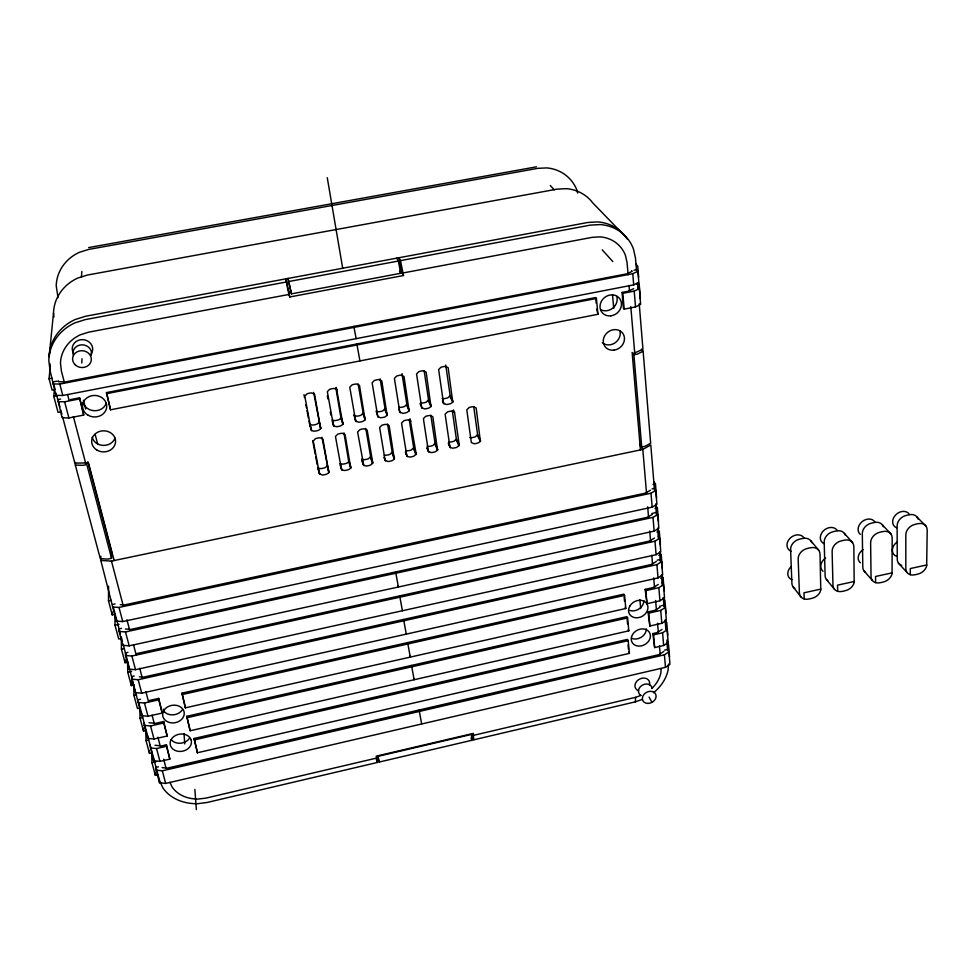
<?xml version="1.0" encoding="UTF-8"?>
<svg xmlns="http://www.w3.org/2000/svg" width="976" height="976" viewBox="0 0 976 976"><rect width="100%" height="100%" fill="white"/><g stroke="black" fill="none" stroke-linecap="round" stroke-linejoin="round"><path stroke-width="1.46" d="M652.09 488.866L654.347 488.378L655.774 490.44L656.909 504.348L652.163 507.166L122.756 621.566L116.315 621.102L100.809 560.456L100.857 556.149M910.291 574.718A9.711 7.515 -38.3 0 1 905.826 568.666L905.813 534.836A9.833 7.674 -39.3 0 1 912.523 525.234A23.607 18.373 -39 0 1 920.551 523.441A9.833 7.674 -39.3 0 1 927.2 530.041L926.663 566.031A9.711 7.515 -38.4 0 1 920.344 573.229A23.509 18.263 -38.7 0 1 912.438 575.035L910.291 574.718L910.303 568.557L926.822 564.933M75.445 462.417L75.311 465.04L100.308 558.662L107.775 559.102L111.532 558.321L111.545 552.013M114.948 614.307L112.24 614.88L112.252 611.976M110.52 409.81L106.482 392.596L595.689 297.546L596.421 298.449L597.922 314.296L110.52 409.81L106.482 392.596M112.24 614.88L108.482 600.85L108.568 586.198M56.889 395.878L62.11 417.765L68.906 417.96L83.716 415.056L79.568 397.818L70.455 399.587M83.716 415.056L79.568 397.818M81.789 363.011L81.996 358.753M472.091 735.184L473.714 739.832L635.352 701.842L635.608 697.328L640.903 695.473M81.459 277.16L81.789 271.45M661.155 668.523L660.862 673.013A30.085 24.144 -28.2 0 1 651.809 688.47M668.511 664.095L668.096 670.122A39.504 31.744 -28.2 0 1 653.493 692.753M58.523 380.86L58.45 381.726L65.66 381.872L626.787 273.841L632.228 271.34L631.594 270.657M634.022 270.193L636.45 269.718L637.926 271.316L638.841 282.479L633.692 284.87L62.818 395.487L55.974 395.329L56.144 393.279M60.988 411.86L58.084 412.433L53.79 396.415L54.436 389.058M55.974 395.329L49.959 370.136L48.8 360.181A48.702 43.786 3.9 0 1 74.798 322.922L85.302 319.591L286.724 281.918L289.787 296.972L403.491 275.537L400.489 260.629L398.989 257.725L400.953 270.584L403.491 275.537M55.022 389.546L52.106 390.107L49.056 378.761L50.215 366.854M625.677 236.851L592.761 202.898A42.139 38.65 -43.4 0 0 566.348 188.661L557.064 189.137L87.376 275.049L77.641 278.111A45.213 41.126 6.7 0 0 53.509 312.93L49.154 356.667A48.446 43.591 4.1 0 1 75.006 319.579L85.461 316.273L587.833 222.467L597.727 221.918A45.018 40.699 -42 0 1 627.202 239.035M309.831 425.048L311.637 430.611L314.113 431.185A14.701 13.274 -14.5 0 0 318.566 430.282L320.665 428.781L313.601 392.389M320.665 428.781L314.565 394.182L311.588 392.913A14.75 13.371 -14.3 0 0 307.074 393.804L304.768 396.134L311.173 429.94M319.933 474.482L317.749 467.431L319.481 473.836L322.373 475.019A14.494 12.895 -15.2 0 0 326.765 474.116L328.827 472.64L321.958 437.285M332.352 421.803L333.926 426.109L336.391 426.683A14.64 13.237 -16.4 0 0 340.819 425.792L342.918 424.292L340.978 418.24L335.866 387.875M328.827 472.64L322.897 439.005L319.969 437.773A14.542 12.993 -15.1 0 0 315.529 438.675L313.259 440.957L319.481 473.836M342.918 424.292L336.305 387.399M340.307 465.491L341.893 469.956L344.321 470.493A14.445 12.859 -16.8 0 0 348.688 469.59L350.75 468.126L348.774 461.794L343.918 432.844M353.629 414.946L356.496 416.191A14.469 13.115 -18.1 0 0 360.876 415.3L363.145 413.043L358.131 383.873M350.75 468.126L345.077 434.503L342.173 433.283A14.494 12.956 -16.7 0 0 337.745 434.174L335.463 436.455L341.441 469.31M365.073 419.826L359.473 385.276L356.545 383.995A14.64 13.286 -18.2 0 0 352.08 384.886L349.774 387.204L355.667 420.973L358.57 422.205A14.591 13.2 -18.3 0 0 362.987 421.315L365.073 419.826L362.95 413.824M363.755 465.442L357.594 431.965L359.863 429.696A14.445 12.92 -18.4 0 1 364.268 428.806L367.147 430.026L372.783 462.844L370.526 465.088A14.396 12.822 -18.5 0 1 366.171 465.979L363.755 465.442L361.681 459.135L364.072 459.684A14.274 12.749 -18.4 0 0 368.391 458.793L370.624 456.573L365.78 428.415M375.98 411.201L378.395 411.774A14.42 13.066 -20.1 0 0 382.763 410.896L385.032 408.639L380.115 378.786M387.13 415.373L381.787 380.86L378.883 379.579A14.591 13.249 -20.2 0 0 374.442 380.457L372.124 382.775L377.773 416.508L380.652 417.752A14.542 13.152 -20.2 0 0 385.044 416.862L387.13 415.373L384.837 409.432M384.263 455.121L385.654 455.243A14.225 12.712 -20 0 0 389.949 454.365L392.193 452.144L387.557 423.999M398.806 407.248L400.209 407.395A14.372 13.03 -22 0 0 404.552 406.516L406.821 404.259L402.002 373.686M394.328 459.147L389.131 425.573L386.276 424.34A14.396 12.883 -20.1 0 0 381.897 425.231L379.615 427.5L385.105 460.306L387.936 461.502A14.347 12.786 -20.1 0 0 392.267 460.599L394.328 459.147L391.998 452.913M409.103 410.945L404.003 376.455L401.124 375.162A14.555 13.2 -22.2 0 0 396.695 376.041L394.389 378.359L399.782 412.067L402.637 413.312A14.494 13.115 -22.1 0 0 407.016 412.433L409.103 410.945L406.614 405.04M405.772 450.692L407.151 450.827A14.189 12.664 -21.7 0 0 411.433 449.948L413.665 447.728L409.237 419.607M420.534 402.881L421.925 403.015A14.335 12.981 -23.9 0 0 426.244 402.149L428.525 399.892L424.133 370.734M405.345 452.12L407.224 456.487L409.603 457.024A14.298 12.749 -21.8 0 0 413.922 456.146L416.179 453.913L410.03 418.753M430.977 406.528L426.134 372.063L423.279 370.782A14.506 13.152 -24.2 0 0 418.863 371.649L416.545 373.967L421.705 407.651L424.536 408.895A14.457 13.066 -24 0 0 428.891 408.017L430.977 406.528L428.318 400.685M427.183 446.3L428.562 446.422A14.14 12.627 -23.3 0 0 432.819 445.544L435.064 443.336L430.831 415.239M442.165 398.525L443.555 398.672A14.298 12.932 -25.8 0 0 447.862 397.805L450.131 395.548L445.751 365.024M437.541 450.241L432.832 416.715L430.013 415.483A14.311 12.786 -23.5 0 0 425.67 416.362L423.389 418.631L428.403 451.388L431.185 452.583A14.262 12.7 -23.4 0 0 435.479 451.693L437.541 450.241L434.857 444.104M452.754 402.136L448.155 367.696L445.324 366.415A14.469 13.103 -26.1 0 0 440.932 367.281L438.614 369.587L443.531 403.247L446.337 404.491A14.42 13.017 -25.8 0 0 450.68 403.613L452.754 402.136L449.924 396.341M448.509 441.908L449.875 442.043A14.103 12.578 -24.9 0 0 454.121 441.176L456.365 438.968L452.327 410.884M448.252 443.299L450.326 447.606L452.669 448.143A14.225 12.651 -25 0 0 456.951 447.264L459.22 445.044L454.535 412.311L453.401 409.969M469.749 437.553L471.103 437.675A14.079 12.529 -26.5 0 0 475.336 436.809L477.581 434.601L473.738 406.541M480.387 441.408L476.154 407.931L473.397 406.699A14.237 12.688 -26.8 0 0 469.078 407.578L466.796 409.835L471.335 442.543L474.08 443.738A14.189 12.603 -26.5 0 0 478.338 442.86L480.387 441.408L477.374 435.369M318.908 422.681L316.834 424.17A14.567 13.176 -14.3 0 1 312.418 425.06L309.953 424.487L311.637 430.611M340.978 418.24L338.904 419.729A14.518 13.152 -16.2 0 1 334.5 420.607L332.06 420.034M327.033 466.26L324.984 467.711A14.372 12.81 -15.1 0 1 320.628 468.614L318.2 468.077M348.774 461.794L346.724 463.246A14.323 12.786 -16.7 0 1 342.393 464.137L339.99 463.6L341.893 469.956M158.405 766.819L156.038 767.368L156.148 770.162L159.527 782.764L165.676 783.435L665.461 667.352L669.939 664.314L668.926 651.809L667.535 649.443L664.68 650.101M156.148 770.162L162.321 770.808L664.424 654.823L668.926 651.809M663.839 651.443L659.105 654.615L167.299 768.149L162.114 767.612M662.009 629.447L657.238 632.582L652.822 633.595L654.652 647.564L663.656 645.49L668.157 642.489L667.133 629.788L665.73 627.47M652.822 633.595L653.554 634.851L662.594 632.777L667.133 629.788M659.556 606.145L660.154 607.121L655.347 610.232L648.003 611.891L649.857 626.031L661.813 623.31L666.352 620.333L665.303 607.45L663.912 605.169L661.008 605.815M648.003 611.891L648.735 613.123L660.74 610.403L665.303 607.45M658.275 584.453L653.42 587.528L645.136 589.382L647.015 603.705L659.935 600.789L664.522 597.849L663.46 584.758L662.057 582.513M645.136 589.382L645.868 590.59L658.849 587.686L663.46 584.758M134.224 676.002L131.784 676.539L131.833 679.174L135.432 692.618L141.74 693.18L658.031 577.914L662.667 575.01L661.582 561.725L660.166 559.529L657.226 560.175M131.833 679.174L138.177 679.723L656.933 564.616L661.582 561.725M656.36 561.444L651.456 564.47L143.35 677.161L139.361 676.819M127.941 652.371L125.477 652.907L125.514 655.506L129.161 669.158L135.518 669.695L656.104 554.697L660.776 551.83L659.678 538.325L658.263 536.178M654.408 538.069L649.467 541.07L137.128 653.481M125.514 655.506L131.894 656.018L654.981 541.18L659.678 538.325M121.549 628.361L119.06 628.898L119.084 631.448L122.793 645.331L129.186 645.831L654.152 531.115L658.861 528.284L657.739 514.572L656.311 512.461L652.956 513.193M119.084 631.448L125.501 631.936L653.005 517.39L657.739 514.572M112.545 606.987L119.011 607.438L651.004 493.222L655.774 490.44M650.431 490.233L645.404 493.148L124.355 604.949L120.28 604.669M641.378 349.079L643.123 351.201L637.389 354.093L633.9 354.788L632.009 352.446M633.668 288.689L628.263 291.226L622.054 292.434L623.42 308.245L624.189 309.148L635.522 306.928L640.622 304.366L639.341 288.689L637.865 287.054M640.439 449.912L632.253 353.922L642.952 349.298L639.231 303.756M622.054 292.434L622.822 293.312L634.205 291.104L639.341 288.689M52.924 383.922L59.792 384.068L632.765 273.695L637.926 271.316M635.352 701.842L642.269 699.414M473.714 739.832L473.348 733.403L376.211 756.168L376.565 758.084L206.034 798.087L198.555 799.039A32.123 25.644 -11.2 0 1 171.983 786.79L169.983 782.313M473.641 735.318L635.608 697.328M376.565 758.084L377.2 762.512L207.034 802.492L197.664 803.699A42.163 33.696 -11.1 0 1 162.76 787.669L160.113 781.8M379.078 762.085L471.884 740.272L471.408 734.452L378.139 756.315L379.078 762.085L377.871 757.291M157.892 774.737L155.355 775.322L151.988 762.768L155.818 761.89M150.121 745.2L153.635 760.719L159.942 761.378L169.848 759.096L166.42 744.81L161.455 745.945L155.038 745.261M197.433 752.752L629.41 653.371L628.202 640.646L627.507 639.39L194.102 738.478L197.433 752.752L194.102 738.478M150.219 747.909L156.55 748.555L166.493 746.274L166.42 744.81M194.212 739.93L628.202 640.646M145.741 730.182L146.071 740.674L149.487 753.423L152.049 752.825M144.106 722.679L144.192 725.351L150.56 725.973L163.773 722.972L163.7 721.52L155.635 723.35L149.06 722.728M186.892 717.738L627.592 617.906L628.812 630.825L190.161 730.756L186.782 716.299L626.897 616.661L627.592 617.906M139.775 707.624L140.056 718.226L143.521 731.17L146.107 730.585M146.071 740.674L148.645 740.089M144.192 725.351L147.669 738.368L154.013 739.003L167.164 736.002L163.7 721.52M123.147 644.123L141.593 715.652L147.986 716.262L162.211 713.053L158.71 698.389L149.596 700.426M185.403 707.82L625.811 608.487L624.567 595.372L623.859 594.152L181.987 693.167L185.403 707.82L181.987 693.167M140.056 718.226L142.655 717.641M140.068 707.99L137.47 708.576L133.944 695.424L136.555 694.839M660.728 578.256L663.094 577.719L664.156 590.748M137.994 699.792L140.471 699.243M138.067 702.439L144.472 703.013L158.771 699.816L158.71 698.389M182.085 694.583L624.567 595.372M127.575 661.716L127.734 672.244L131.309 685.616L133.944 685.03M121.329 637.682L121.427 649.138L125.062 662.728L127.722 662.143M127.734 672.244L131.687 671.378M658.837 555.332L661.228 554.807L662.301 568.032M121.427 649.138L124.086 648.564M656.933 532.066L659.337 531.542L660.423 544.962M892.198 572.839L875.557 576.474L875.618 582.648L877.79 582.965A23.546 18.434 -37.8 0 0 885.757 581.147A9.723 7.576 -37.5 0 0 892.052 573.925L892.174 537.898A9.845 7.747 -38.4 0 0 885.391 531.31A23.644 18.556 -38.1 0 0 877.302 533.116A9.845 7.747 -38.3 0 0 870.629 542.741L871.043 576.596A9.723 7.588 -37.4 0 0 875.618 582.648M854.305 581.476L837.53 585.149L837.676 591.322L839.872 591.639A23.595 18.605 -36.7 0 0 847.888 589.797A9.736 7.649 -36.4 0 0 854.171 582.574L853.841 546.511A9.858 7.82 -37.4 0 0 846.9 539.911A23.68 18.739 -37 0 0 838.738 541.741A9.858 7.832 -37.3 0 0 832.125 551.379L832.967 585.271A9.736 7.662 -36.3 0 0 837.676 591.322M820.889 589.089L804.004 592.798L804.212 598.971L806.444 599.276A23.631 18.764 -35.7 0 0 814.509 597.434A9.748 7.723 -35.4 0 0 820.767 590.187L820.035 554.1A9.87 7.893 -36.3 0 0 812.959 547.512A23.717 18.898 -36 0 0 804.749 549.342A9.87 7.893 -36.2 0 0 798.173 559.004L799.405 592.92A9.76 7.723 -35.3 0 0 804.212 598.971M121.378 638.438L118.706 639.012L115.009 625.201L119.035 624.335M654.981 508.435L657.409 507.91L658.519 521.538M112.545 604.486L115.046 603.949M108.482 600.85L111.191 600.264M653.017 484.438L655.457 483.913L656.58 497.76M639.487 443.885L641.72 447.008L645.112 446.3L650.65 443.226L643.123 351.201M100.809 560.456L111.471 561.102L642.818 449.411L650.797 444.995L654.506 490.33M62.635 417.106L74.847 463.088L88.523 462.966L114.155 560.541M53.79 396.415L56.706 395.853M636.535 283.894L639.134 283.394L640.415 299.083M57.962 399.587L60.658 399.062M57.804 401.648L64.623 401.807L79.52 398.916M106.469 393.682L596.421 298.449M49.056 378.761L51.996 378.2M53.107 381.897L57.169 381.116M291.421 293.861L288.005 278.465L291.421 293.861L400.709 273.292L398.33 261.043L396.842 258.14M289.299 294.386L88.609 332.169L80.276 334.817A37.112 33.343 3.8 0 0 60.475 363.096L61.366 371.002L64.465 382.751M403.088 272.951L592.237 237.339L600.106 236.887A34.477 31.11 -41.8 0 1 625.433 255.37L627.08 262.703L628.105 274.805M288.933 281.503L398.33 261.043M400.489 260.629L590.297 225.127L600.228 224.565A45.25 40.858 -41.9 0 1 633.448 248.978L635.498 258.213L636.498 270.352M291.202 291.226L288.237 291.775L289.787 296.972M88.657 247.587L536.471 166.823M75.311 465.04L82.972 465.345L86.84 464.564L111.532 558.321M125.392 629.008L130.796 629.41L647.454 517.292L652.444 514.34L651.834 513.437M917.123 517.182L926.017 526.125M882.402 524.917L890.942 533.982M635.657 263.898L637.743 266.119L638.646 277.233M898.445 563.14L907.021 572.485M550.281 185.525L554.258 189.869M602.229 249.844L612.794 261.556M844.386 533.396L852.536 542.583M864.065 570.948L872.3 580.415M810.885 540.863L818.681 550.171M826.44 579.5L834.285 589.089M597.922 314.296L596.787 309.063M793.268 587.04L800.771 596.739M640.268 445.861L642.818 449.411L646.527 493.246M653.749 481.473L655.457 483.913M655.713 505.422L657.409 507.91M337.074 389.729L334.121 388.448A14.689 13.335 -16.2 0 0 329.632 389.339L327.326 391.657L333.463 425.451M657.69 529.053L659.337 531.542M411.03 421.132L408.2 419.9A14.347 12.834 -21.8 0 0 403.832 420.79L401.551 423.059L406.797 455.841M659.593 552.27L661.228 554.807M661.496 575.206L663.094 577.719M454.535 412.311L451.754 411.079A14.274 12.749 -25.2 0 0 447.423 411.957L445.129 414.214L449.912 446.959M663.338 597.727L664.937 600.301L665.974 613.123M665.193 619.98L666.742 622.529L667.767 635.169M666.767 640.146L668.157 642.489M666.986 641.842L668.523 644.441L669.536 656.885M625.104 607.255L625.811 608.487M628.117 629.569L628.812 630.825M628.715 652.102L629.41 653.371M649.089 697.096L651.931 702.354M399.599 271.121L400.709 273.292M477.581 434.601L480.595 440.64M450.131 395.548L452.974 401.343M442.848 401.587L443.958 403.918M442.433 400.929L443.531 403.247M456.365 438.968L459.22 445.044M456.158 439.725L459.013 445.812M448.655 443.934L450.326 447.606M428.525 399.892L431.185 405.735M420.058 403.625L422.132 408.322M435.064 443.336L437.736 449.46M427.256 448.338L428.818 452.034M426.841 447.703L428.403 451.388M406.821 404.259L409.298 410.152M398.769 409.188L400.221 412.738M413.665 447.728L416.179 453.913M413.47 448.496L415.983 454.682M405.76 452.766L407.224 456.487M353.849 326.387L356.142 338.648M385.032 408.639L387.326 414.58M356.838 343.955L359.937 360.925M392.193 452.144L394.524 458.366M376.431 412.397L378.212 417.179M384.178 457.207L385.532 460.953M384.202 457.805L385.105 460.306M363.145 413.043L365.268 419.033M471.066 737.954L471.884 740.272M370.624 456.573L372.783 462.844M370.429 457.341L372.588 463.624M354.068 415.617L356.118 421.632M354.849 418.558L355.667 420.973M361.657 459.757L363.316 464.796M395.622 571.948L398.379 587.003L397.964 585.746M399.684 595.872L402.405 610.744M341.161 417.46L343.101 423.499M403.576 619.443L406.272 634.119M407.639 642.598L410.286 657.092L409.871 655.762M348.969 461.026L350.945 467.345M411.518 665.425L414.141 679.735L413.726 678.381M332.426 421.254L333.926 426.109M419.107 710.016L421.669 723.972M286.724 281.918L285.797 278.868L287.957 290.348M319.091 421.888L320.848 427.988M327.216 465.491L329.01 471.872M58.743 402.502L59.914 406.894M60.695 409.822L61.866 414.202M53.863 384.751L55.01 389.009M113.301 607.304L120.402 633.839M121.183 636.779L122.39 641.366M138.775 702.732L159.576 780.617M64.623 401.807L68.906 417.96M144.472 703.013L147.986 716.262M150.56 725.973L154.013 739.003M156.55 748.555L159.942 761.378M59.792 384.068L62.818 395.487M119.011 607.438L122.756 621.566M125.501 631.936L129.186 645.831M131.894 656.018L135.518 669.695M138.177 679.723L141.74 693.18M162.321 770.808L165.676 783.435M87.816 461.697L111.911 553.392M67.564 394.499L69.113 400.38M73.371 416.532L85.754 463.527M111.471 561.102L123.074 605.12M126.941 619.797L129.649 630.069M133.517 644.733L136.225 655.006M139.702 668.218L142.411 678.479M145.888 691.691L148.596 701.964M152.073 715.164L154.391 723.972M157.88 737.173L160.198 745.981M163.675 759.182L165.993 767.99M166.493 746.274L169.848 759.096M158.771 699.816L162.211 713.053M163.773 722.972L167.164 736.002M95.136 434.271L97.795 444.58M57.999 297.717L56.218 285.748A43.225 39.552 8.5 0 1 79.276 252.357L88.572 249.441L537.861 168.336L546.78 167.909A40.345 37.332 -44.6 0 1 576.962 190.259L577.621 193.053M83.363 400.209L85.644 408.993M163.382 709.101L164.114 711.919M186.782 716.299L190.161 730.756M376.297 758.913L377.2 762.512M303.963 394.621L304.512 397.537M305.903 404.845L306.452 407.761M307.001 410.676L308.392 417.984M308.941 420.9L309.502 423.828M312.698 440.713L315.224 454.072M315.785 457.036L317.188 464.466M327.35 396.024L327.887 398.952M330.278 412.079L330.803 414.995M327.265 177.693L342.698 268.241M49.971 363.743L50.301 366.586M53.509 312.93L53.973 316.944M627.031 618.101L627.568 623.835M595.824 298.985L596.238 303.304M624.14 597.056L624.555 601.423M628.044 645.038L628.446 649.272M612.513 294.715L613.733 308.318M639.902 599.74L640.695 608.646M648.735 613.123L649.857 626.031M645.868 590.59L647.015 603.705M653.554 634.851L654.652 647.564M622.822 293.312L624.189 309.148M628.995 285.382L629.508 291.434M630.789 306.549L634.754 353.422M647.686 506.837L648.576 517.414M649.735 531.017L650.626 541.595M651.785 555.198L652.541 564.262M653.7 577.865L654.591 588.443M655.616 600.533L656.519 611.11M657.543 623.2L658.312 632.277M659.459 645.868L660.227 654.945M633.9 354.788L641.72 447.008M632.765 273.695L633.692 284.87M634.205 291.104L635.522 306.928M651.004 493.222L652.163 507.166M653.005 517.39L654.152 531.115M654.981 541.18L656.104 554.697M656.933 564.616L658.031 577.914M658.849 587.686L659.935 600.789M660.74 610.403L661.813 623.31M662.594 632.777L663.656 645.49M664.424 654.823L665.461 667.352M637.487 282.503L637.987 288.567M655.616 503.933L656.567 515.499M657.592 528.101L658.458 538.679M659.581 552.282L660.325 561.346M661.435 574.949L662.301 585.527M663.29 597.617L664.034 606.682M665.144 620.285L665.888 629.349M666.998 642.952L667.621 650.504M194.846 789.377L196.371 809.604M184.013 733.476L184.732 743.944M159.405 779.958L159.527 782.764M155.233 772.333L155.355 775.322M153.537 757.986L153.635 760.719M151.658 753.655L151.988 762.768M149.377 750.398L149.487 753.423M147.571 735.672L147.669 738.368M143.435 728.194L143.521 731.17M141.52 712.992L141.593 715.652M133.724 684.981L133.944 695.424M131.223 681.065L131.309 685.616M129.113 666.547L129.161 669.158M125.026 659.715L125.062 662.728M116.303 618.564L116.315 621.102M114.985 614.917L115.009 625.201M73.359 355.423A9.296 8.357 5.3 0 1 82.008 344.821A9.296 8.357 5.3 0 1 91.28 355.325M640.829 695.315A7.149 5.697 -28.3 0 1 642.171 685.262A7.149 5.697 -28.3 0 1 652.102 688.458M794.757 588.394A9.65 7.674 -35.4 0 1 791.89 583.245L790.597 549.586A9.76 7.845 -36.3 0 1 797.087 540.021A23.461 18.776 -36 0 1 805.212 538.215A9.76 7.832 -36.4 0 1 811.861 542.668M791.914 579.732A9.577 7.649 -35.5 0 1 790.67 567.068M791.17 551.294A9.687 7.784 -36.3 0 1 789.913 538.374A9.687 7.784 -36.3 0 1 804.078 537.983M827.904 580.854A9.626 7.613 -36.4 0 1 825.123 575.706L824.195 542.083A9.748 7.771 -37.3 0 1 830.722 532.53A23.424 18.617 -37.1 0 1 838.799 530.737A9.748 7.771 -37.4 0 1 845.338 535.202M823.024 571.277A9.565 7.576 -36.6 0 1 825.623 558.04M824.391 543.864A9.662 7.723 -37.4 0 1 823.28 530.956A9.662 7.723 -37.4 0 1 837.323 530.578M865.505 572.302A9.614 7.54 -37.5 0 1 862.808 567.166L862.308 533.567A9.736 7.698 -38.4 0 1 868.884 524.039A23.375 18.434 -38.1 0 1 876.899 522.258A9.736 7.686 -38.5 0 1 883.317 526.723M860.368 562.823A9.54 7.515 -37.6 0 1 863.089 549.61M860.32 534.397A9.65 7.649 -38.5 0 1 862.064 521.684A9.65 7.649 -38.5 0 1 875.045 522.184M901.69 565.36A9.601 7.466 -38.4 0 1 897.249 559.358L897.127 525.796A9.723 7.625 -39.4 0 1 903.752 516.28A23.351 18.263 -39.1 0 1 911.706 514.511A9.723 7.625 -39.4 0 1 918.013 518.988M896.188 556.125A9.528 7.442 -38.6 0 1 892.381 549.695A9.528 7.442 -38.6 0 1 897.334 541.9M896.505 527.748A9.638 7.576 -39.4 0 1 895.724 514.852A9.638 7.576 -39.4 0 1 909.498 514.523M638.67 690.776A7.71 6.149 -28.4 0 1 635.608 683.017A7.71 6.149 -28.4 0 1 644.819 678.137A7.71 6.149 -28.4 0 1 649.455 685.054M73.444 353.044A10.236 9.211 5.6 0 1 76.152 341.49A10.236 9.211 5.6 0 1 89.304 342.137A10.236 9.211 5.6 0 1 91.134 353.91M182.353 709.784A10.773 8.784 -9.4 0 1 163.809 711.126M189.539 738.21A10.663 8.613 -10 0 1 171.19 739.613M106.262 403.32A12.005 10.687 2.2 0 1 94.355 410.725A12.005 10.687 2.2 0 1 83.106 402.368M115.022 438.09A11.858 10.468 0.2 0 1 103.249 445.41A11.858 10.468 0.2 0 1 92.159 437.272M616.832 296.509A11.126 9.943 -40.3 0 1 613.123 307.855A11.126 9.943 -40.3 0 1 601.362 310.002M619.858 330.815A10.992 9.748 -38.4 0 1 615.051 342.832A10.992 9.748 -38.4 0 1 602.351 342.783M643.879 600.716A10.041 8.247 -29.7 0 1 629.471 610.378M646.38 628.995A9.955 8.089 -29.2 0 1 632.106 638.548M631.545 636.803L631.216 639.048A10.028 8.125 -29.2 0 0 640.829 645.978A10.028 8.125 -29.2 0 0 650.431 635.986L650.114 633.839A10.028 8.125 -29.2 0 0 640.829 629.02A10.028 8.125 -29.2 0 0 631.545 636.803M629.837 606.059L628.873 608.292A10.126 8.284 -29.7 0 0 629.874 614.697L631.411 616.246A10.126 8.284 -29.7 0 0 645.112 614.099L646.649 612.074A10.126 8.284 -29.7 0 0 646.661 603.436L645.124 601.887A10.126 8.284 -29.7 0 0 629.837 606.059M163.968 710.308L162.943 712.529A10.858 8.833 -9.5 0 0 165.981 720.886L168.262 722.118A10.858 8.833 -9.5 0 0 182.902 717.811L183.927 715.591A10.858 8.833 -9.5 0 0 182.707 708.954L180.95 707.234A10.858 8.833 -9.5 0 0 163.968 710.308M191.064 739.71L189.954 737.697A10.748 8.662 -10.1 0 0 177.827 734.538A10.748 8.662 -10.1 0 0 170.105 743.578L170.532 745.798A10.748 8.662 -10.1 0 0 183.744 750.922A10.748 8.662 -10.1 0 0 191.064 739.71M75.494 365.109A9.382 8.418 5 0 0 91.085 361.254A9.382 8.418 5 0 0 79.312 350.994A9.382 8.418 5 0 0 75.494 365.109M647.942 703.44A7.198 5.722 -28.3 0 0 655.738 694.29A7.198 5.722 -28.3 0 0 644.014 694.339A7.198 5.722 -28.3 0 0 647.942 703.44M88.157 415.251A12.115 10.76 2 0 0 106.726 406.724A12.115 10.76 2 0 0 89.011 396.634A12.115 10.76 2 0 0 88.157 415.251M97.21 450.241A11.956 10.541 0 0 0 115.571 441.799A11.956 10.541 0 0 0 98.1 432.002A11.956 10.541 0 0 0 97.21 450.241M610.793 315.846A11.224 10.004 -40.2 0 0 620.004 299.083A11.224 10.004 -40.2 0 0 601.411 301.242A11.224 10.004 -40.2 0 0 610.793 315.846M613.916 350.152A11.09 9.809 -38.3 0 0 623.03 333.682A11.09 9.809 -38.3 0 0 604.644 335.89A11.09 9.809 -38.3 0 0 613.916 350.152"/></g></svg>
